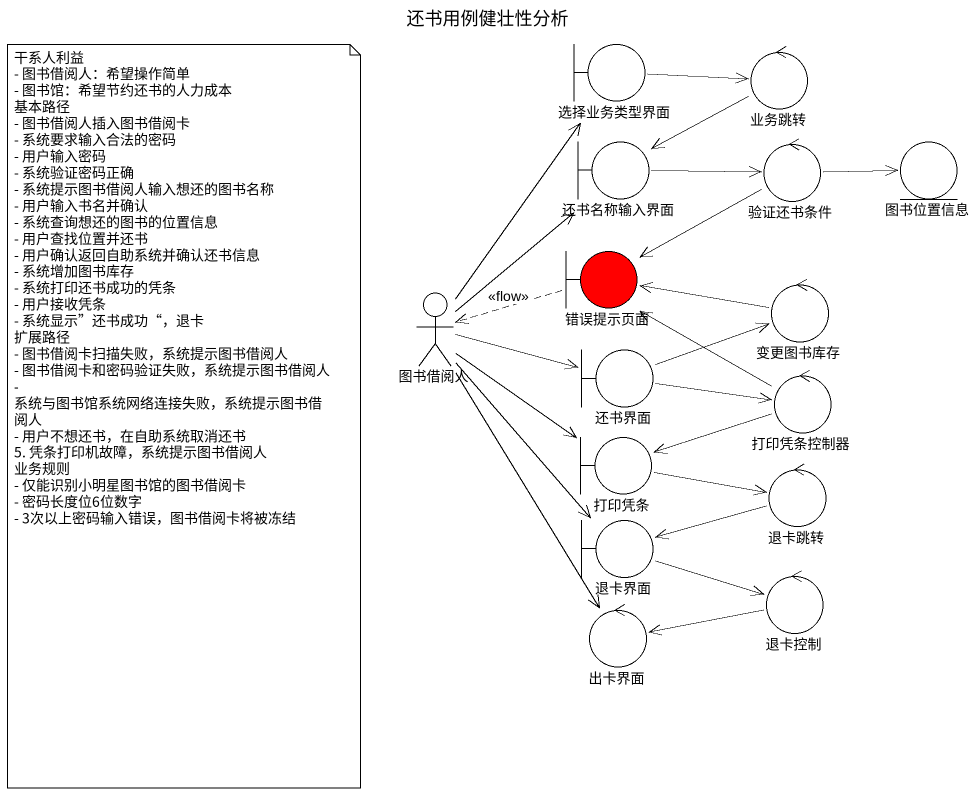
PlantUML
@startuml
title 还书用例健壮性分析
boundary 选择业务类型界面
control 业务跳转
boundary 还书名称输入界面
control 验证还书条件
entity 图书位置信息
boundary 错误提示页面 #FF0000
control 变更图书库存
actor 图书借阅人
boundary 还书界面
control 打印凭条控制器
boundary 打印凭条
boundary 退卡界面
control 退卡跳转
control 退卡控制
control 出卡界面
选择业务类型界面 -right-> 业务跳转
业务跳转 -left-> 还书名称输入界面
还书名称输入界面 -right-> 验证还书条件
验证还书条件 -right-> 图书位置信息
验证还书条件 -left-> 错误提示页面
错误提示页面 .left.> 图书借阅人 : <<flow>>
变更图书库存 -left-> 错误提示页面
图书借阅人 -up-> 选择业务类型界面
图书借阅人 -up-> 还书名称输入界面
图书借阅人 -right-> 还书界面
图书借阅人 --> 打印凭条
图书借阅人 --> 退卡界面
图书借阅人 --> 出卡界面
还书界面 -right-> 变更图书库存
还书界面 -right-> 打印凭条控制器
打印凭条控制器 -up-> 错误提示页面
打印凭条控制器 -left-> 打印凭条
打印凭条 -right-> 退卡跳转
退卡界面 -right-> 退卡控制
退卡跳转 -left-> 退卡界面
退卡控制 -left-> 出卡界面
note as N1
  干系人利益
  - 图书借阅人：希望操作简单
  - 图书馆：希望节约还书的人力成本
  基本路径
  - 图书借阅人插入图书借阅卡
  - 系统要求输入合法的密码
  - 用户输入密码
  - 系统验证密码正确
  - 系统提示图书借阅人输入想还的图书名称
  - 用户输入书名并确认
  - 系统查询想还的图书的位置信息
  - 用户查找位置并还书
  - 用户确认返回自助系统并确认还书信息
  - 系统增加图书库存
  - 系统打印还书成功的凭条
  - 用户接收凭条
  - 系统显示”还书成功“，退卡
  扩展路径
  - 图书借阅卡扫描失败，系统提示图书借阅人
  - 图书借阅卡和密码验证失败，系统提示图书借阅人
  - 系统与图书馆系统网络连接失败，系统提示图书借阅人
  - 用户不想还书，在自助系统取消还书
  5. 凭条打印机故障，系统提示图书借阅人
  业务规则
  - 仅能识别小明星图书馆的图书借阅卡
  - 密码长度位6位数字
  - 3次以上密码输入错误，图书借阅卡将被冻结
end note
@enduml
